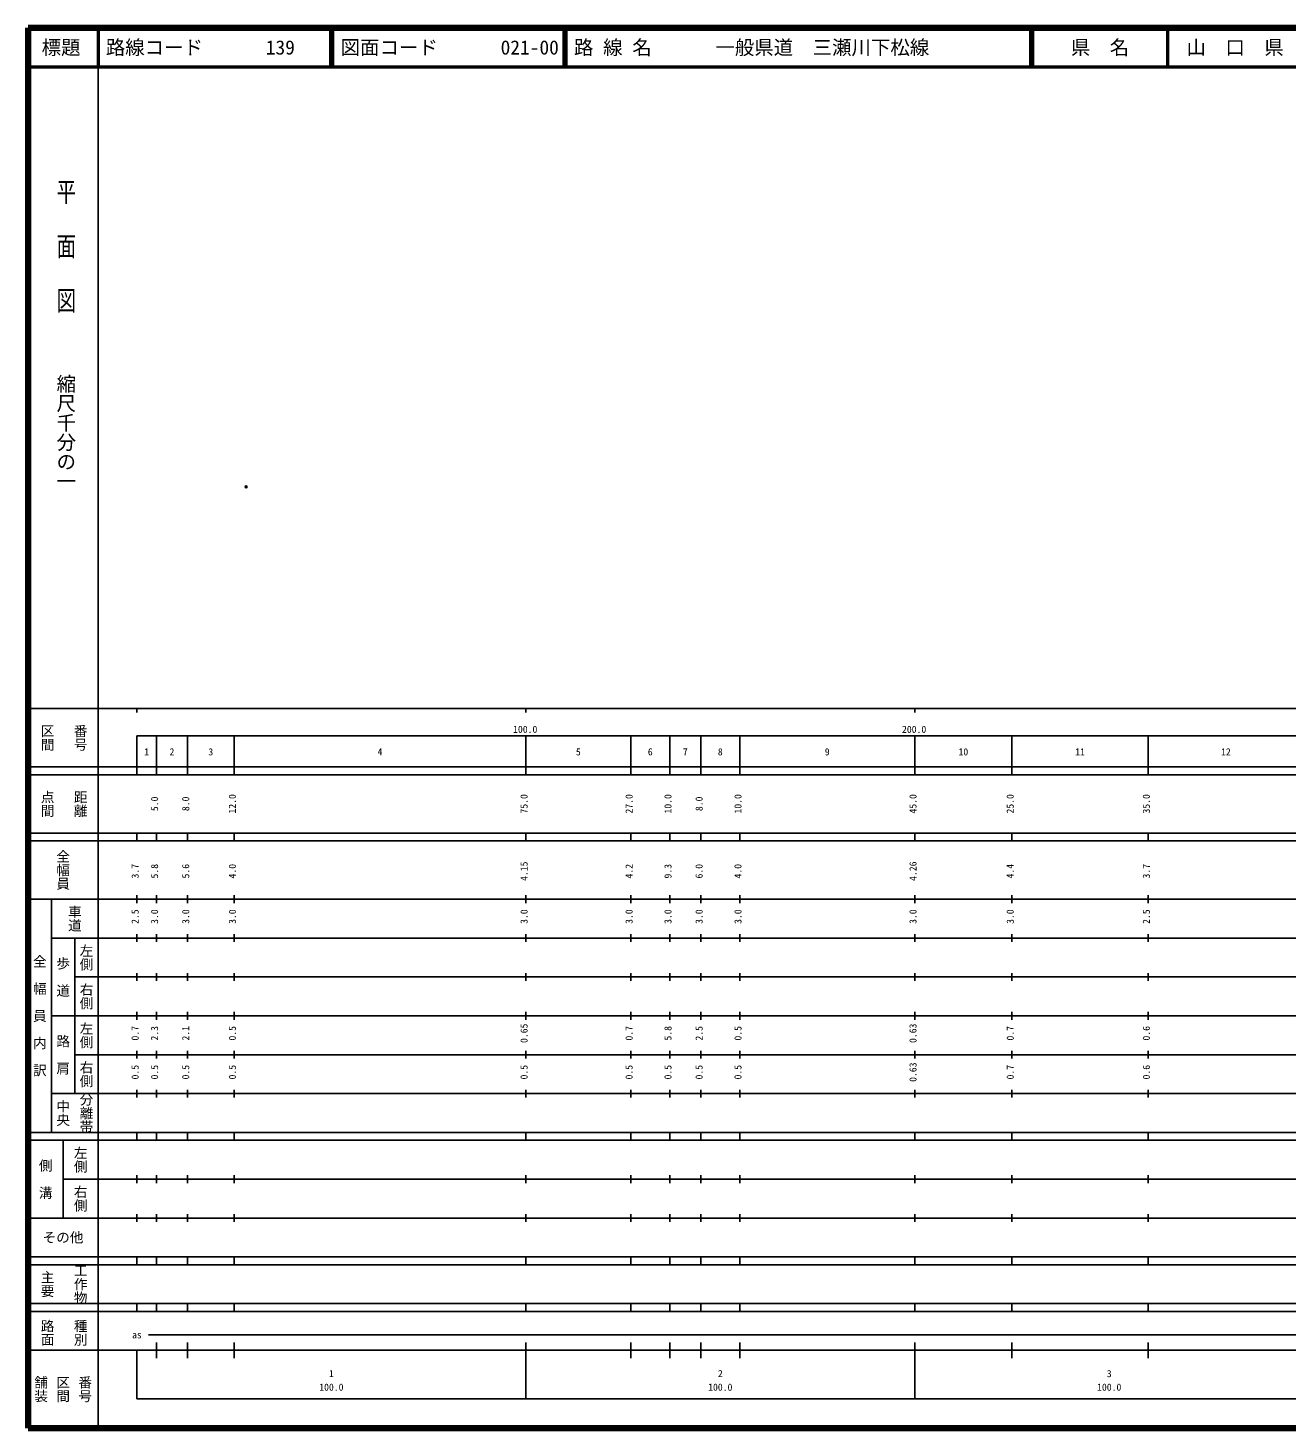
# Model space of a CAD drawing. Units: millimetres on the paper. Extents: x 40 to 680, y 20 to 380.
# Drawn here: x 40 to 363.7, y 20 to 380 of the extents above; entities that cross this region are included whole.
import ezdxf
from ezdxf.enums import TextEntityAlignment as Align

# ---------------------------------------------------------------- set-up
doc = ezdxf.new("R2010")
doc.units = ezdxf.units.MM
doc.header["$PDMODE"] = 32
doc.header["$PDSIZE"] = 0.5
doc.layers.add('M-OTRS', color=6, linetype='Continuous')
doc.layers.add('M-TTL-TXT', color=7, linetype='Continuous')
for name, color, linetype, lineweight in [('M-TTL', 2, 'Continuous', 140), ('M-TTL-BAND', 7, 'Continuous', 25), ('M-TTL-LINE', 7, 'Continuous', 50)]:
    doc.layers.add(name, color=color, linetype=linetype, lineweight=lineweight)
doc.styles.add('@ＭＳ ゴシック', font='')
doc.styles.add('ＭＳ ゴシック', font='')
doc.styles.get('@ＭＳ ゴシック').set_extended_font_data('@MS Gothic')
doc.styles.get('ＭＳ ゴシック').set_extended_font_data('MS Gothic')

msp = doc.modelspace()

# ---------------------------------------------------------------- linework, layer by layer
at = {"layer": 'M-OTRS'}
msp.add_point((96.064, 262.024), dxfattribs=at)
at = {"layer": 'M-TTL'}
for p, q in [((40, 380), (40, 20)), ((680, 380), (40, 380)), ((40, 20), (680, 20))]:
    msp.add_line(p, q, dxfattribs=at)
at = {"layer": 'M-TTL-BAND'}
for p, q in [((58, 370), (58, 20)), ((40, 205), (579, 205)), ((68, 205), (68, 204)), ((168, 205), (168, 204)), ((268, 205), (268, 204)), ((68, 198), (579, 198)), ((68, 198), (68, 188)), ((73, 188), (73, 198)), ((81, 188), (81, 198)), ((93, 188), (93, 198)), ((168, 188), (168, 198)), ((195, 188), (195, 198)), ((205, 188), (205, 198)), ((213, 188), (213, 198)), ((223, 188), (223, 198)), ((268, 188), (268, 198)), ((293, 188), (293, 198)), ((328, 188), (328, 198)), ((40, 190), (579, 190)), ((40, 188), (579, 188)), ((40, 173), (579, 173)), ((68, 171), (68, 173)), ((73, 171), (73, 173)), ((81, 171), (81, 173)), ((93, 171), (93, 173)), ((168, 171), (168, 173)), ((195, 171), (195, 173)), ((205, 171), (205, 173)), ((213, 171), (213, 173)), ((223, 171), (223, 173)), ((268, 171), (268, 173)), ((293, 171), (293, 173)), ((328, 171), (328, 173)), ((40, 171), (579, 171)), ((40, 156), (579, 156)), ((46, 96), (46, 156)), ((68, 155), (68, 157)), ((73, 155), (73, 157)), ((81, 155), (81, 157)), ((93, 155), (93, 157)), ((168, 155), (168, 157)), ((195, 155), (195, 157)), ((205, 155), (205, 157)), ((213, 155), (213, 157)), ((223, 155), (223, 157)), ((268, 155), (268, 157)), ((293, 155), (293, 157)), ((328, 155), (328, 157)), ((46, 146), (579, 146)), ((52, 146), (52, 106)), ((68, 145), (68, 147)), ((73, 145), (73, 147)), ((81, 145), (81, 147)), ((93, 145), (93, 147)), ((168, 145), (168, 147)), ((195, 145), (195, 147)), ((205, 145), (205, 147)), ((213, 145), (213, 147)), ((223, 145), (223, 147)), ((268, 145), (268, 147)), ((293, 145), (293, 147)), ((328, 145), (328, 147)), ((68, 135), (68, 137)), ((73, 135), (73, 137)), ((81, 135), (81, 137)), ((93, 135), (93, 137)), ((168, 135), (168, 137)), ((195, 135), (195, 137)), ((205, 135), (205, 137)), ((213, 135), (213, 137)), ((223, 135), (223, 137)), ((268, 135), (268, 137)), ((293, 135), (293, 137)), ((328, 135), (328, 137)), ((52, 136), (579, 136)), ((46, 126), (579, 126)), ((68, 125), (68, 127)), ((73, 125), (73, 127)), ((81, 125), (81, 127)), ((93, 125), (93, 127)), ((168, 125), (168, 127)), ((195, 125), (195, 127)), ((205, 125), (205, 127)), ((213, 125), (213, 127)), ((223, 125), (223, 127)), ((268, 125), (268, 127)), ((293, 125), (293, 127)), ((328, 125), (328, 127)), ((52, 116), (579, 116)), ((68, 115), (68, 117)), ((73, 115), (73, 117)), ((81, 115), (81, 117)), ((93, 115), (93, 117)), ((168, 115), (168, 117)), ((195, 115), (195, 117)), ((205, 115), (205, 117)), ((213, 115), (213, 117)), ((223, 115), (223, 117)), ((268, 115), (268, 117)), ((293, 115), (293, 117)), ((328, 115), (328, 117)), ((46, 106), (579, 106)), ((68, 105), (68, 107)), ((73, 105), (73, 107)), ((81, 105), (81, 107)), ((93, 105), (93, 107)), ((168, 105), (168, 107)), ((195, 105), (195, 107)), ((205, 105), (205, 107)), ((213, 105), (213, 107)), ((223, 105), (223, 107)), ((268, 105), (268, 107)), ((293, 105), (293, 107)), ((328, 105), (328, 107)), ((40, 96), (579, 96)), ((40, 94), (579, 94)), ((49, 94), (49, 74)), ((68, 94), (68, 96)), ((73, 94), (73, 96)), ((81, 94), (81, 96)), ((93, 94), (93, 96)), ((168, 94), (168, 96)), ((195, 94), (195, 96)), ((205, 94), (205, 96)), ((213, 94), (213, 96)), ((223, 94), (223, 96)), ((268, 94), (268, 96)), ((293, 94), (293, 96)), ((328, 94), (328, 96)), ((49, 84), (579, 84)), ((68, 83), (68, 85)), ((73, 83), (73, 85)), ((81, 83), (81, 85)), ((93, 83), (93, 85)), ((168, 83), (168, 85)), ((195, 83), (195, 85)), ((205, 83), (205, 85)), ((213, 83), (213, 85)), ((223, 83), (223, 85)), ((268, 83), (268, 85)), ((293, 83), (293, 85)), ((328, 83), (328, 85)), ((40, 74), (579, 74)), ((68, 73), (68, 75)), ((73, 73), (73, 75)), ((81, 73), (81, 75)), ((93, 73), (93, 75)), ((168, 73), (168, 75)), ((195, 73), (195, 75)), ((205, 73), (205, 75)), ((213, 73), (213, 75)), ((223, 73), (223, 75)), ((268, 73), (268, 75)), ((293, 73), (293, 75)), ((328, 73), (328, 75)), ((40, 64), (579, 64)), ((40, 62), (579, 62)), ((68, 62), (68, 64)), ((73, 62), (73, 64)), ((81, 62), (81, 64)), ((93, 62), (93, 64)), ((168, 62), (168, 64)), ((195, 62), (195, 64)), ((205, 62), (205, 64)), ((213, 62), (213, 64)), ((223, 62), (223, 64)), ((268, 62), (268, 64)), ((293, 62), (293, 64)), ((328, 62), (328, 64)), ((40, 52), (579, 52)), ((68, 50), (68, 52)), ((73, 50), (73, 52)), ((81, 50), (81, 52)), ((93, 50), (93, 52)), ((168, 50), (168, 52)), ((195, 50), (195, 52)), ((205, 50), (205, 52)), ((213, 50), (213, 52)), ((223, 50), (223, 52)), ((268, 50), (268, 52)), ((293, 50), (293, 52)), ((328, 50), (328, 52)), ((40, 50), (579, 50)), ((71, 44), (565, 44)), ((40, 40), (579, 40)), ((68, 40), (68, 27.5)), ((73, 38), (73, 42)), ((81, 38), (81, 42)), ((93, 38), (93, 42)), ((168, 27.5), (168, 42)), ((195, 38), (195, 42)), ((205, 38), (205, 42)), ((213, 38), (213, 42)), ((223, 38), (223, 42)), ((268, 27.5), (268, 42)), ((293, 38), (293, 42)), ((328, 38), (328, 42)), ((68, 27.5), (579, 27.5))]:
    msp.add_line(p, q, dxfattribs=at)
at = {"layer": 'M-TTL-LINE'}
for p, q in [((58, 380), (58, 370)), ((117.75, 380), (117.75, 370)), ((118.25, 380), (118.25, 370)), ((177.75, 380), (177.75, 370)), ((178.25, 380), (178.25, 370)), ((297.75, 380), (297.75, 370)), ((298.25, 380), (298.25, 370)), ((333, 380), (333, 370)), ((40, 370), (680, 370))]:
    msp.add_line(p, q, dxfattribs=at)

# ---------------------------------------------------------------- texts
at = {"layer": 'M-TTL-BAND', "style": '@ＭＳ ゴシック', "width": 1.4}
msp.add_text('平  面  図', height=3.666, rotation=270, dxfattribs=at).set_placement((49.777, 306.475), align=Align.MIDDLE_RIGHT)
at = {"layer": 'M-TTL-BAND', "style": '@ＭＳ ゴシック'}
msp.add_text('縮尺千分の一', height=3.666, rotation=270, dxfattribs=at).set_placement((49.777, 261.03), align=Align.MIDDLE_RIGHT)
for s, p in [('区間', (45, 197.5)), ('番号', (53.5, 197.5)), ('点間', (45, 180.5)), ('距離', (53.5, 180.5)), ('全幅員', (49, 163.5)), ('車道', (52, 151)), ('左側', (55, 141)), ('全\u3000幅\u3000員\u3000内\u3000訳', (43, 126)), ('歩\u3000道', (49, 136)), ('右側', (55, 131)), ('左側', (55, 121)), ('路\u3000肩', (49, 116)), ('右側', (55, 111)), ('分離帯', (55, 101)), ('中央', (49, 101)), ('左側', (53.5, 89)), ('側\u3000溝', (44.5, 84)), ('右側', (53.5, 79)), ('工作物', (53.5, 57)), ('主要', (45, 57)), ('路面', (45, 44.5)), ('種別', (53.5, 44.5)), ('舗装', (43.333, 30)), ('区間', (49, 30)), ('番号', (54.667, 30))]:
    msp.add_text(s, height=2.566, rotation=270, dxfattribs=at).set_placement(p, align=Align.MIDDLE_CENTER)
at = {"layer": 'M-TTL-BAND', "style": 'ＭＳ ゴシック'}
for s, p in [('100.0', (167.844, 198.195)), ('200.0', (267.844, 198.195)), ('1', (70.5, 192.405)), ('2', (77, 192.405)), ('3', (87, 192.405)), ('4', (130.5, 192.405)), ('5', (181.5, 192.405)), ('6', (200, 192.405)), ('7', (209, 192.405)), ('8', (218, 192.405)), ('9', (245.5, 192.405)), ('10', (280.5, 192.405)), ('11', (310.5, 192.405)), ('12', (348, 192.405)), ('as', (68, 42.5)), ('1', (118, 32.523)), ('2', (218, 32.523)), ('3', (318, 32.523)), ('100.0', (118, 29.033)), ('100.0', (218, 29.033)), ('100.0', (318, 29.033))]:
    msp.add_text(s, height=1.833, dxfattribs=at).set_placement(p, align=Align.BOTTOM_CENTER)
for s, p in [('5.0', (74, 180.5)), ('8.0', (82, 180.5)), ('12.0', (94, 180.5)), ('75.0', (169, 180.5)), ('27.0', (196, 180.5)), ('10.0', (206, 180.5)), ('8.0', (214, 180.5)), ('10.0', (224, 180.5)), ('45.0', (269, 180.5)), ('25.0', (294, 180.5)), ('35.0', (329, 180.5)), ('3.7', (69, 163.174)), ('5.8', (74, 163.174)), ('5.6', (82, 163.174)), ('4.0', (94, 163.174)), ('4.15', (169, 163.174)), ('4.2', (196, 163.174)), ('9.3', (206, 163.174)), ('6.0', (214, 163.174)), ('4.0', (224, 163.174)), ('4.26', (269, 163.174)), ('4.4', (294, 163.174)), ('3.7', (329, 163.174)), ('2.5', (69, 151.5)), ('3.0', (74, 151.5)), ('3.0', (82, 151.5)), ('3.0', (94, 151.5)), ('3.0', (169, 151.5)), ('3.0', (196, 151.5)), ('3.0', (206, 151.5)), ('3.0', (214, 151.5)), ('3.0', (224, 151.5)), ('3.0', (269, 151.5)), ('3.0', (294, 151.5)), ('2.5', (329, 151.5)), ('0.7', (69, 121.5)), ('2.3', (74, 121.5)), ('2.1', (82, 121.5)), ('0.5', (94, 121.5)), ('0.65', (169, 121.5)), ('0.7', (196, 121.5)), ('5.8', (206, 121.5)), ('2.5', (214, 121.5)), ('0.5', (224, 121.5)), ('0.63', (269, 121.5)), ('0.7', (294, 121.5)), ('0.6', (329, 121.5)), ('0.5', (69, 111.5)), ('0.5', (74, 111.5)), ('0.5', (82, 111.5)), ('0.5', (94, 111.5)), ('0.5', (169, 111.5)), ('0.5', (196, 111.5)), ('0.5', (206, 111.5)), ('0.5', (214, 111.5)), ('0.5', (224, 111.5)), ('0.63', (269, 111.5)), ('0.7', (294, 111.5)), ('0.6', (329, 111.5))]:
    msp.add_text(s, height=1.833, rotation=90, dxfattribs=at).set_placement(p, align=Align.BOTTOM_CENTER)
msp.add_text('その他', height=2.566, dxfattribs=at).set_placement((49, 69), align=Align.MIDDLE_CENTER)
at = {"layer": 'M-TTL-TXT', "style": 'ＭＳ ゴシック'}
for s, p in [('標題', (48.5, 375)), ('県\u3000名', (315.625, 375)), ('山\u3000口\u3000県', (350.375, 375))]:
    msp.add_text(s, height=3.666, dxfattribs=at).set_placement(p, align=Align.MIDDLE_CENTER)
for s, p in [('路線コード', (60, 375)), ('139', (101.142, 375)), ('図面コード', (120.38, 375)), ('021-00', (161.521, 375)), ('路 線 名', (180.38, 375)), ('一般県道\u3000三瀬川下松線', (216.734, 375))]:
    msp.add_text(s, height=3.666, dxfattribs=at).set_placement(p, align=Align.MIDDLE_LEFT)

doc.saveas('drawing.dxf')
